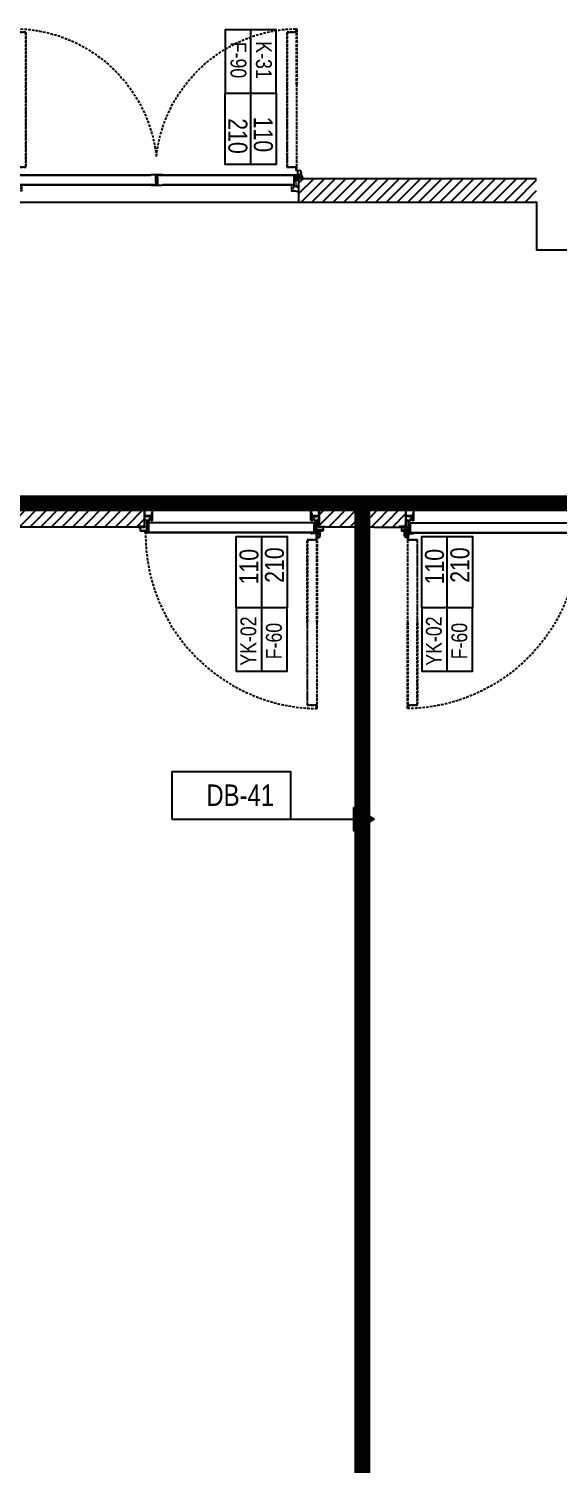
# Model space of a CAD drawing. Header units: centimetres. Extents: x -72470 to -43129, y -18750 to -16337.
# Drawn here: x -44752 to -44417, y -17483 to -16578 of the extents above; entities that cross this region are included whole.
import ezdxf
from ezdxf.enums import TextEntityAlignment as Align

# ---------------------------------------------------------------- set-up
doc = ezdxf.new("R2010")
doc.units = ezdxf.units.CM
doc.header["$MEASUREMENT"] = 0
doc.linetypes.add('11-021_3001-BLOK_B_ZEMIN_KAT$0$HIDDEN2', pattern=[4.7625, 3.175, -1.5875])
doc.linetypes.add('DUZ', pattern=[0])
doc.layers.get('0').update_dxf_attribs({"linetype": 'DUZ', "lineweight": 0})
doc.layers.get('Defpoints').update_dxf_attribs({"lineweight": 0})
doc.layers.add('11-021_3001-BLOK_B_ZEMIN_KAT$0$2DALANNET', color=1, linetype='Continuous', plot=False)
for name, color, linetype in [('11-021_3001-BLOK_B_ZEMIN_KAT$0$2DDUVAR', 3, 'Continuous'), ('11-021_3001-BLOK_B_ZEMIN_KAT$0$2DKAPI', 180, 'Continuous'), ('11-021_3001-BLOK_B_ZEMIN_KAT$0$2DKAPIPOZU', 162, 'Continuous'), ('11-021_3001-BLOK_B_ZEMIN_KAT$0$2DPOZ DUVAR', 144, 'Continuous'), ('11-021_3001-BLOK_B_ZEMIN_KAT$0$2DTARAMA-DUVAR', 250, 'Continuous'), ('11-021_3001-BLOK_B_ZEMIN_KAT$0$2DTARAMA1', 253, 'Continuous'), ('AREA_JLL', 242, 'Continuous')]:
    doc.layers.add(name, color=color, linetype=linetype)
doc.styles.add('11-021_3001-BLOK_B_ZEMIN_KAT$0$ARIAL', font='arial.ttf', dxfattribs={"width": 0.8})
doc.styles.add('11-021_3001-BLOK_B_ZEMIN_KAT$0$OLCU', font='arial.ttf', dxfattribs={"width": 0.8})
doc.styles.add('11-021_3001-BLOK_B_ZEMIN_KAT$0$yazi', font='calibri.ttf', dxfattribs={"width": 0.6})
pattern_1 = [(45, (-41601.239, -18167.067), (-3.367596, 3.367596), [])]

# ---------------------------------------------------------------- blocks, each defined once
blk = doc.blocks.new('11-021_3001-BLOK_B_ZEMIN_KAT$0$KT-110')
blk.add_line((108.39, 2.5), (108.4, 2.5))
at = {"layer": '11-021_3001-BLOK_B_ZEMIN_KAT$0$2DKAPI'}
for p, q in [((-1.66, 2.3), (-1.66, 2.1)), ((-1.36, 2.3), (-1.36, 2.1)), ((1.09, 1.95), (-1.21, 1.95)), ((1.09, 1.65), (-1.21, 1.65)), ((-1.03, 1.95), (-1.03, 2.3)), ((1.09, 1.95), (1.73, 1.95)), ((1.2, 1.5), (1.2, -0.55)), ((1.5, 1.5), (1.5, -0.55)), ((108.5, 1.5), (108.5, -0.55)), ((1.7, -7), (0.05, -7)), ((1.5, -0.55), (1.2, -0.55)), ((108.3, -7), (109.95, -7))]:
    blk.add_line(p, q, dxfattribs=at)
at = {"layer": '11-021_3001-BLOK_B_ZEMIN_KAT$0$2DKAPI', "lineweight": -2}
for p, q in [((-0.9, 5.3), (-0.9, 2.5)), ((-0.4, 5.3), (-0.4, 2.5)), ((-0.23, 4.16), (0.01, 4.6)), ((0.16, 4.02), (2.09, 3.66)), ((0.6, 3.55), (0.6, 2.7)), ((0.7, 3.65), (109.6, 3.65)), ((0.7, 3.55), (109.6, 3.55)), ((0.7, 3.55), (0.7, 2.7)), ((0.7, 2.7), (2.7, 2.7)), ((0.7, 2.6), (2.8, 2.6)), ((0.8, 2.85), (2.8, 2.85)), ((0.8, 2.85), (0.8, 2.75)), ((0.8, 2.75), (2.8, 2.75)), ((1.26, 4.32), (2.11, 4.16)), ((2.21, 4.15), (4.4, 4.15)), ((2.55, 2.6), (2.8, 2.37)), ((2.7, 2.7), (2.7, 2.6)), ((2.8, 2.75), (2.8, -2.65)), ((2.9, 2.75), (2.9, -2.65)), ((107.4, 2.75), (107.4, -2.65)), ((107.5, 2.85), (109.5, 2.85)), ((107.5, 2.75), (109.5, 2.75)), ((107.5, 2.75), (107.5, -2.65)), ((107.5, 2.6), (109.6, 2.6)), ((107.5, 2.42), (107.68, 2.6)), ((107.6, 2.7), (109.6, 2.7)), ((107.6, 2.7), (107.6, 2.6)), ((109.5, 2.85), (109.5, 2.75)), ((109.6, 3.55), (109.6, 2.7)), ((109.7, 3.55), (109.7, 2.7)), ((2.9, -2.65), (107.4, -2.65)), ((2.9, -2.75), (107.4, -2.75)), ((4.85, -8.5), (4.85, -4.45)), ((105.15, -8.5), (105.15, -4.45))]:
    blk.add_line(p, q, dxfattribs=at)
at = {"layer": '11-021_3001-BLOK_B_ZEMIN_KAT$0$2DKAPI'}
for points in [[(0, -15), (-4, -15), (-4, -14.7), (-1, -14.7), (-0.3, -14.7), (-0.3, -0.3), (-4, -0.3), (-4, 0), (0, 0)], [(1.7, 1.58), (1.88, 1.58), (1.88, -0.42), (1.7, -0.42)], [(108.12, 1.58), (108.3, 1.58), (108.3, -0.42), (108.12, -0.42)], [(110, -15), (114, -15), (114, -14.7), (111, -14.7), (110.3, -14.7), (110.3, -0.3), (114, -0.3), (114, 0), (110, 0)]]:
    blk.add_lwpolyline(points, close=True, dxfattribs=at)
at = {"layer": '11-021_3001-BLOK_B_ZEMIN_KAT$0$2DKAPI', "lineweight": -2}
for points in [[(3.1, -4.4), (3.1, -5.1, 0.414214), (3.3, -5.3), (4.1, -5.3, 0.494565), (4.29, -5.05), (4.29, -5.05), (4.11, -4.38, -1.142909), (4.7, -4.3), (4.7, -6.6, -0.414214), (4.3, -7), (1.7, -7), (1.7, -6.8), (4.3, -6.8, 0.414214), (4.5, -6.6), (4.5, -4.3, 1.142909), (4.3, -4.33), (4.49, -4.99, -0.494565), (4.1, -5.5), (3.3, -5.5, -0.414214), (2.9, -5.1), (2.9, -4.4, 0.414214), (2.7, -4.2), (1.9, -4.2, -0.388473), (1.5, -3.84), (1.51, -3.83), (1.5, -3.83, -0.016382), (1.5, -3.8), (1.5, 1.58, -0.267949), (1.7, 1.93, 0.767327), (1.6, 2.3), (-2.4, 2.3, 0.414214), (-2.6, 2.1), (-2.6, 1), (-2.8, 1), (-2.8, 2.1, -0.414214), (-2.4, 2.5), (1.6, 2.5, -0.767327), (1.8, 1.75, 0.267949), (1.7, 1.58), (1.7, -3.8, 0.414214), (1.9, -4), (2.7, -4, -0.414214)], [(106.9, -4.4), (106.9, -5.1, -0.414214), (106.7, -5.3), (105.9, -5.3, -0.494565), (105.71, -5.05), (105.71, -5.05), (105.89, -4.38, 1.142909), (105.3, -4.3), (105.3, -6.6, 0.414214), (105.7, -7), (108.3, -7), (108.3, -6.8), (105.7, -6.8, -0.414214), (105.5, -6.6), (105.5, -4.3, -1.142909), (105.7, -4.33), (105.51, -4.99, 0.494565), (105.9, -5.5), (106.7, -5.5, 0.414214), (107.1, -5.1), (107.1, -4.4, -0.414214), (107.3, -4.2), (108.1, -4.2, 0.388473), (108.5, -3.84), (108.49, -3.83), (108.5, -3.83, 0.016382), (108.5, -3.8), (108.5, 1.58, 0.267949), (108.3, 1.93, -0.767327), (108.4, 2.3), (112.4, 2.3, -0.414214), (112.6, 2.1), (112.6, 1), (112.8, 1), (112.8, 2.1, 0.414214), (112.4, 2.5), (108.4, 2.5, 0.767327), (108.2, 1.75, -0.267949), (108.3, 1.58), (108.3, -3.8, -0.414214), (108.1, -4), (107.3, -4, 0.414214)], [(5, -18.25, -0.414214), (4.75, -18.5), (-2.65, -18.5, -0.414214), (-2.9, -18.25), (-2.9, -16), (-2.75, -16), (-2.75, -18.25, 0.414214), (-2.65, -18.35), (4.75, -18.35, 0.414214), (4.85, -18.25), (4.85, -8.5, -1), (4.4, -8.5), (4.4, -7.52), (4.55, -7.52), (4.55, -8.5, 1), (4.7, -8.5), (4.7, -4.45, -1), (5, -4.45)], [(105, -18.25, 0.414214), (105.25, -18.5), (112.65, -18.5, 0.414214), (112.9, -18.25), (112.9, -16), (112.75, -16), (112.75, -18.25, -0.414214), (112.65, -18.35), (105.25, -18.35, -0.414214), (105.15, -18.25), (105.15, -8.5, 1), (105.6, -8.5), (105.6, -7.52), (105.45, -7.52), (105.45, -8.5, -1), (105.3, -8.5), (105.3, -4.45, 1), (105, -4.45)]]:
    blk.add_lwpolyline(points, format="xyb", close=True, dxfattribs=at)
at = {"layer": '11-021_3001-BLOK_B_ZEMIN_KAT$0$2DKAPI'}
for points in [[(0.19, -4.89), (0.01, -4.66), (1.32, -3.6), (1.5, -3.83, 0.005789), (1.5, -3.84)], [(4.05, -6.57), (4.02, -6.42), (2.75, -6.65), (1.64, -6.45, 0.465986), (1.35, -6.7), (1.35, -6.9, 0.414214), (1.6, -7.15), (4.45, -7.15, -0.414214), (4.55, -7.25), (4.55, -8.5), (4.7, -8.5), (4.7, -7.25, 0.414214), (4.45, -7), (1.6, -7, -0.414214), (1.5, -6.9), (1.5, -6.7, -0.465987), (1.62, -6.6), (2.75, -6.8)], [(105.95, -6.57), (105.98, -6.42), (107.25, -6.65), (108.36, -6.45, -0.465986), (108.65, -6.7), (108.65, -6.9, -0.414214), (108.4, -7.15), (105.55, -7.15, 0.414214), (105.45, -7.25), (105.45, -8.5), (105.3, -8.5), (105.3, -7.25, -0.414214), (105.55, -7), (108.4, -7, 0.414214), (108.5, -6.9), (108.5, -6.7, 0.465987), (108.38, -6.6), (107.25, -6.8)], [(109.81, -4.89), (109.99, -4.66), (108.68, -3.6), (108.5, -3.83, -0.005789), (108.5, -3.84)]]:
    blk.add_lwpolyline(points, format="xyb", close=True, dxfattribs=at)
at = {"layer": '11-021_3001-BLOK_B_ZEMIN_KAT$0$2DKAPI', "lineweight": -2}
blk.add_circle((0.4, 5.3), 0.8, dxfattribs=at)
at = {"layer": '11-021_3001-BLOK_B_ZEMIN_KAT$0$2DKAPI'}
for centre, radius, start, end in [((-1.21, 2.1), 0.45, 180, 270), ((-1.21, 2.1), 0.15, 180, 270), ((1.05, 1.5), 0.45, 0, 90), ((1.05, 1.5), 0.15, 0, 90), ((0.01, -4.66), 0.3, 270, 308.89453), ((1.51, -3.83), 0.3, 218.89453, 292.02431), ((108.49, -3.83), 0.3, 247.97569, 321.10547), ((109.99, -4.66), 0.3, 231.10547, 270)]:
    blk.add_arc(centre, radius, start, end, dxfattribs=at)
at = {"layer": '11-021_3001-BLOK_B_ZEMIN_KAT$0$2DKAPI', "lineweight": -2}
for centre, radius, start, end in [((0.4, 5.3), 1.3, 232.02013, 180), ((0.7, 3.55), 0.1, 90, 180), ((0.7, 2.7), 0.1, 180, 270), ((2.18, 4.15), 0.5, 259.30413, 270), ((2.21, 4.65), 0.5, 259.19882, 270), ((2.8, 2.75), 0.1, 0, 90), ((4.4, 3.65), 0.5, 0, 90), ((107.5, 2.75), 0.1, 90, 180), ((109.6, 3.55), 0.1, 0, 90), ((109.6, 2.7), 0.1, 270, 0), ((2.9, -2.65), 0.1, 180, 270), ((107.4, -2.65), 0.1, 270, 0)]:
    blk.add_arc(centre, radius, start, end, dxfattribs=at)
at = {"layer": '11-021_3001-BLOK_B_ZEMIN_KAT$0$2DTARAMA1', "linetype": '11-021_3001-BLOK_B_ZEMIN_KAT$0$HIDDEN2', "ltscale": 0.5}
for points in [[(7.25, 60.25), (7.25, 112.33, 0.414214), (7.13, 112.45), (1.4, 112.45, -0.414214), (1.27, 112.58), (1.27, 114.43, -1), (1.29, 114.43), (1.29, 112.58, 1), (1.45, 112.58), (1.45, 114.43, 1), (1.11, 114.43), (1.11, 60.25)], [(1.18, 60.25), (1.18, 114.43, -1), (1.38, 114.43), (1.38, 112.58, -1), (1.36, 112.58), (1.36, 114.43, 1), (1.2, 114.43), (1.2, 112.58, 0.414214), (1.4, 112.38), (7.13, 112.38, -0.414214), (7.18, 112.33), (7.18, 60.25)], [(7.25, 60.25), (7.25, 60.25), (7.25, 8.17, -0.414214), (7.13, 8.05), (1.4, 8.05, 0.414214), (1.27, 7.92), (1.27, 6.07, 1), (1.29, 6.07), (1.29, 7.92, -1), (1.45, 7.92), (1.45, 6.07, -1), (1.11, 6.07), (1.11, 60.25)], [(1.18, 60.25), (1.18, 60.25), (1.18, 6.07, 1), (1.38, 6.07), (1.38, 7.92, 1), (1.36, 7.92), (1.36, 6.07, -1), (1.2, 6.07), (1.2, 7.92, -0.414214), (1.4, 8.12), (7.13, 8.12, 0.414214), (7.18, 8.17), (7.18, 60.25)]]:
    blk.add_lwpolyline(points, format="xyb", dxfattribs=at)
blk.add_arc((-0.55, 4.7), 109.92, 359.04307, 89.04603, dxfattribs=at)
at = {"layer": 'Defpoints'}
blk.add_lwpolyline([(110, -15), (110, 0), (117.8, 0)], dxfattribs=at)
blk = doc.blocks.new('11-021_3001-BLOK_B_ZEMIN_KAT$0$KAPINO')
blk.add_line((-19.02, 11.06), (65.98, 11.06))
for points in [[(20.98, 27.13), (-19.02, 27.13), (-19.02, -5), (20.98, -5)], [(20.98, 27.13), (65.98, 27.13), (65.98, -5), (20.98, -5)]]:
    blk.add_lwpolyline(points, close=True)
at = {"color": 2, "style": '11-021_3001-BLOK_B_ZEMIN_KAT$0$OLCU', "width": 0.8}
for tag, height, p in [('KAP.NO', 10, (-0.03, 19.47)), ('GENISLIK', 12, (46.93, 19.1)), ('YUKSEKLIK', 12, (47.93, 3.03)), ('YANGIN', 10, (-0.03, 3.4))]:
    blk.add_attdef(tag, text='', height=height, dxfattribs=at).set_placement(p, align=Align.MIDDLE_CENTER)
blk = doc.blocks.new('*U21')
for p, q in [((-78.6, 0), (-28.6, 0)), ((-28.6, 0), (6.56, 0)), ((6.56, 0), (-2.1, 5)), ((-2.1, 5), (-2.1, -5)), ((6.56, 0), (-2.1, -5))]:
    blk.add_line(p, q)
blk.add_lwpolyline([(-78.6, 0), (-28.6, 0), (-28.6, 20), (-78.6, 20)], close=True)
at = {"style": '11-021_3001-BLOK_B_ZEMIN_KAT$0$yazi'}
blk.add_attdef('DUVARTIPI', text='', height=9, dxfattribs=at).set_placement((-52.63, 8.31), align=Align.MIDDLE_CENTER)
blk = doc.blocks.new('11-021_3001-BLOK_B_ZEMIN_KAT$0$K13')
at = {"layer": '11-021_3001-BLOK_B_ZEMIN_KAT$0$2DKAPI'}
for p, q in [((2, 8), (0, 8)), ((1.5, -0.5), (1.5, 1.55)), ((1.8, 1.55), (1.5, 1.55)), ((1.8, -0.5), (1.8, 1.55)), ((2.8, -1.25), (2.8, 2)), ((3.1, 2), (2.8, 2)), ((3.1, -1.25), (3.1, 2)), ((86.7, 4.47), (86.7, 4.32)), ((93.38, 4.57), (86.8, 4.57)), ((93.36, 4.47), (86.8, 4.47)), ((86.8, 4.47), (86.8, 4.32)), ((90.6, 4.32), (86.8, 4.32)), ((90.6, 4.22), (86.8, 4.22)), ((90.7, 4.45), (86.9, 4.45)), ((86.9, 4.45), (86.9, 4.35)), ((90.7, 4.35), (86.9, 4.35)), ((89.4, -2.29), (89.4, 2.18)), ((89.7, 2.34), (89.47, 2.27)), ((89.73, 2.24), (89.5, 2.18)), ((89.5, 2.18), (89.8, 2.18)), ((89.5, -2.29), (89.5, 2.18)), ((89.7, 2.34), (89.7, 4)), ((89.8, 2.34), (89.8, 4)), ((89.8, -1.86), (89.8, 2.18)), ((89.8, 1.92), (90.4, 1.35)), ((89.8, 0.63), (90.4, 0.63)), ((89.8, 0.38), (90.4, 0.38)), ((90.4, -0.38), (90.4, 3.92)), ((90.4, 3.92), (90.7, 3.92)), ((90.4, 1.77), (90.7, 1.77)), ((90.6, 4.32), (90.6, 4.22)), ((90.7, 4.35), (90.7, -0.38)), ((90.8, 4.35), (90.8, -0.38)), ((93.36, 4.47), (93.78, 4.06)), ((93.38, 4.57), (93.85, 4.1)), ((176.9, -1.25), (176.9, 2)), ((176.9, 2), (177.2, 2)), ((177.2, -1.25), (177.2, 2)), ((178, 8), (180, 8)), ((178.2, -0.5), (178.2, 1.55)), ((178.2, 1.55), (178.5, 1.55)), ((178.5, -0.5), (178.5, 1.55)), ((-1.36, -1.3), (-1.36, -1.1)), ((-1.36, -2.29), (-1.36, -1.5)), ((-1.06, -1.3), (-1.06, -1.1)), ((-1.06, -2.29), (-1.06, -1.5)), ((1.39, -0.65), (-0.91, -0.65)), ((1.39, -0.95), (-0.91, -0.95)), ((-0.25, -2.44), (-0.91, -2.44)), ((-0.73, -0.95), (-0.73, -1.3)), ((-0.15, -2.44), (-0.37, -2.22)), ((0.64, -2.81), (-0.13, -2.04)), ((2.65, -1.7), (0.01, -1.7)), ((1.39, -0.95), (2.03, -0.95)), ((2.16, -1.4), (2.65, -1.4)), ((86.8, -2.52), (86.33, -2.04)), ((86.81, -2.42), (86.4, -2)), ((86.8, -2.52), (93.38, -2.52)), ((86.81, -2.42), (93.38, -2.42)), ((89.5, -0.22), (89.8, -0.22)), ((89.8, -1.86), (89.5, -1.86)), ((89.5, -2.29), (93.27, -2.29)), ((89.5, -2.39), (93.27, -2.39)), ((89.58, -2.17), (93.38, -2.17)), ((89.58, -2.27), (89.58, -2.17)), ((89.58, -2.27), (93.38, -2.27)), ((90.7, -0.38), (90.4, -0.38)), ((90.4, -0.54), (90.4, -1.94)), ((90.47, -0.44), (90.7, -0.38)), ((90.5, -0.54), (90.73, -0.47)), ((90.5, -0.54), (90.5, -1.97)), ((93.27, -2.39), (93.27, -2.29)), ((93.38, -2.42), (93.38, -2.27)), ((93.48, -2.42), (93.48, -2.27)), ((177.84, -1.4), (177.35, -1.4)), ((177.35, -1.7), (179.99, -1.7)), ((178.61, -0.95), (177.97, -0.95)), ((178.61, -0.65), (180.91, -0.65)), ((178.61, -0.95), (180.91, -0.95)), ((179.36, -2.81), (180.13, -2.04)), ((180.15, -2.44), (180.37, -2.22)), ((180.25, -2.44), (180.91, -2.44)), ((180.73, -0.95), (180.73, -1.3)), ((181.06, -1.3), (181.06, -1.1)), ((181.06, -2.29), (181.06, -1.5)), ((181.36, -1.3), (181.36, -1.1)), ((181.36, -2.29), (181.36, -1.5))]:
    blk.add_line(p, q, dxfattribs=at)
at = {"layer": '11-021_3001-BLOK_B_ZEMIN_KAT$0$2DKAPI', "lineweight": -2}
for points in [[(3.4, 5.4), (3.4, 6.1, -0.414214), (3.6, 6.3), (4.4, 6.3, -0.494565), (4.59, 6.05), (4.59, 6.05), (4.41, 5.38, 1.142909), (5, 5.3), (5, 7.6, 0.414214), (4.6, 8), (2, 8), (2, 7.8), (4.6, 7.8, -0.414214), (4.8, 7.6), (4.8, 5.3, -1.142909), (4.6, 5.33), (4.79, 5.99, 0.494565), (4.4, 6.5), (3.6, 6.5, 0.414214), (3.2, 6.1), (3.2, 5.4, -0.414214), (3, 5.2), (2.2, 5.2, 0.388473), (1.8, 4.84), (1.81, 4.83), (1.8, 4.83, 0.016382), (1.8, 4.8), (1.8, -0.58, 0.267949), (2, -0.93, -0.767327), (1.9, -1.3), (-2.1, -1.3, -0.414214), (-2.3, -1.1), (-2.3, -0.5), (-2.5, -0.5), (-2.5, -1.1, 0.414214), (-2.1, -1.5), (1.9, -1.5, 0.767327), (2.1, -0.75, -0.267949), (2, -0.58), (2, 4.8, -0.414214), (2.2, 5), (3, 5, 0.414214)], [(176.6, 5.4), (176.6, 6.1, 0.414214), (176.4, 6.3), (175.6, 6.3, 0.494565), (175.41, 6.05), (175.41, 6.05), (175.59, 5.38, -1.142909), (175, 5.3), (175, 7.6, -0.414214), (175.4, 8), (178, 8), (178, 7.8), (175.4, 7.8, 0.414214), (175.2, 7.6), (175.2, 5.3, 1.142909), (175.4, 5.33), (175.21, 5.99, -0.494565), (175.6, 6.5), (176.4, 6.5, -0.414214), (176.8, 6.1), (176.8, 5.4, 0.414214), (177, 5.2), (177.8, 5.2, -0.388473), (178.2, 4.84), (178.19, 4.83), (178.2, 4.83, -0.016382), (178.2, 4.8), (178.2, -0.58, -0.267949), (178, -0.93, 0.767327), (178.1, -1.3), (182.1, -1.3, 0.414214), (182.3, -1.1), (182.3, -0.5), (182.5, -0.5), (182.5, -1.1, -0.414214), (182.1, -1.5), (178.1, -1.5, -0.767327), (177.9, -0.75, 0.267949), (178, -0.58), (178, 4.8, 0.414214), (177.8, 5), (177, 5, -0.414214)]]:
    blk.add_lwpolyline(points, format="xyb", close=True, dxfattribs=at)
at = {"layer": '11-021_3001-BLOK_B_ZEMIN_KAT$0$2DKAPI'}
for points in [[(0.19, 5.89), (0.01, 5.66), (1.62, 4.6), (1.8, 4.83, -0.005789), (1.8, 4.84)], [(179.81, 5.89), (179.99, 5.66), (178.38, 4.6), (178.2, 4.83, 0.005789), (178.2, 4.84)]]:
    blk.add_lwpolyline(points, format="xyb", close=True, dxfattribs=at)
for points in [[(55, 4.1), (55, 4.1), (3.22, 4.1, 0.414214), (3.1, 3.98), (3.1, -1.75, -0.414214), (2.97, -1.88), (1.12, -1.88, -1), (1.12, -1.86), (2.97, -1.86, 1), (2.97, -1.7), (1.12, -1.7, 1), (1.12, -2.04), (55, -2.04)], [(55, -1.97), (55, -1.97), (1.12, -1.97, -1), (1.12, -1.77), (2.97, -1.77, -1), (2.97, -1.79), (1.12, -1.79, 1), (1.12, -1.95), (2.97, -1.95, 0.414214), (3.17, -1.75), (3.17, 3.98, -0.414214), (3.22, 4.03), (55, 4.03)], [(93.85, 4.1), (176.78, 4.1, -0.414214), (176.9, 3.98), (176.9, -1.75, 0.414214), (177.03, -1.88), (178.88, -1.88, 1), (178.88, -1.86), (177.03, -1.86, -1), (177.03, -1.7), (178.88, -1.7, -1), (178.88, -2.04), (90.5, -2.04)], [(90.5, -1.97), (178.88, -1.97, 1), (178.88, -1.77), (177.03, -1.77, 1), (177.03, -1.79), (178.88, -1.79, -1), (178.88, -1.95), (177.03, -1.95, -0.414214), (176.83, -1.75), (176.83, 3.98, 0.414214), (176.78, 4.03), (93.85, 4.03)]]:
    blk.add_lwpolyline(points, format="xyb", dxfattribs=at)
for points in [[(2, -0.58), (2.18, -0.58), (2.18, 1.42), (2, 1.42)], [(178, -0.58), (177.82, -0.58), (177.82, 1.42), (178, 1.42)]]:
    blk.add_lwpolyline(points, close=True, dxfattribs=at)
for points in [[(55, 4.1), (89.7, 4.1)], [(89.7, 4.03), (55, 4.03)], [(55, -1.97), (86.33, -1.97)], [(86.33, -2.04), (55, -2.04)]]:
    blk.add_lwpolyline(points, dxfattribs=at)
for centre in [(-0.25, -3.7), (-0.25, -3.7), (180.25, -3.7), (180.25, -3.7)]:
    blk.add_circle(centre, 1.26, dxfattribs=at)
for centre, radius, start, end in [((0.01, 5.66), 0.3, 51.10547, 90), ((1.81, 4.83), 0.3, 67.97569, 141.10547), ((86.8, 4.47), 0.1, 90, 180), ((86.8, 4.32), 0.1, 180, 270), ((89.5, 2.18), 0.1, 105, 180), ((89.7, 4), 0.1, 0, 90), ((89.7, 2.34), 0.1, 285, 0), ((90.7, 4.35), 0.1, 0, 90), ((93.85, 4.13), 0.1, 225, 270), ((178.19, 4.83), 0.3, 38.89453, 112.02431), ((179.99, 5.66), 0.3, 90, 128.89453), ((-0.91, -1.1), 0.45, 90, 180), ((-0.91, -2.29), 0.45, 180, 252.92184), ((-0.91, -1.1), 0.15, 90, 180), ((-0.91, -2.29), 0.15, 180, 270), ((0.01, -1.9), 0.5, 126.8699, 225), ((0.01, -1.9), 0.2, 90, 225), ((1.35, -0.5), 0.45, 270, 0), ((1.35, -0.5), 0.15, 270, 0), ((2.65, -1.25), 0.15, 270, 0), ((2.65, -1.25), 0.45, 270, 0), ((86.33, -2.07), 0.1, 45, 90), ((89.5, -2.29), 0.1, 180, 270), ((90.5, -0.54), 0.1, 105, 180), ((90.5, -1.94), 0.1, 180, 270), ((90.7, -0.38), 0.1, 285, 0), ((93.38, -2.27), 0.1, 0, 90), ((93.38, -2.42), 0.1, 270, 0), ((177.35, -1.25), 0.45, 180, 270), ((177.35, -1.25), 0.15, 180, 270), ((178.65, -0.5), 0.45, 180, 270), ((178.65, -0.5), 0.15, 180, 270), ((179.99, -1.9), 0.2, 315, 90), ((179.99, -1.9), 0.5, 315, 53.1301), ((180.91, -1.1), 0.45, 0, 90), ((180.91, -1.1), 0.15, 0, 90), ((180.91, -2.29), 0.15, 270, 0), ((180.91, -2.29), 0.45, 287.07816, 0)]:
    blk.add_arc(centre, radius, start, end, dxfattribs=at)
at = {"layer": '11-021_3001-BLOK_B_ZEMIN_KAT$0$2DTARAMA1', "linetype": '11-021_3001-BLOK_B_ZEMIN_KAT$0$HIDDEN2', "ltscale": 0.5}
for points in [[(7.55, -59.25), (7.55, -59.25), (7.55, -7.17, 0.414214), (7.43, -7.05), (1.7, -7.05, -0.414214), (1.57, -6.92), (1.57, -5.07, -1), (1.59, -5.07), (1.59, -6.92, 1), (1.75, -6.92), (1.75, -5.07, 1), (1.41, -5.07), (1.41, -59.25)], [(1.48, -59.25), (1.48, -59.25), (1.48, -5.07, -1), (1.68, -5.07), (1.68, -6.92, -1), (1.66, -6.92), (1.66, -5.07, 1), (1.5, -5.07), (1.5, -6.92, 0.414214), (1.7, -7.12), (7.43, -7.12, -0.414214), (7.48, -7.17), (7.48, -59.25)], [(172.45, -59.25), (172.45, -59.25), (172.45, -7.17, -0.414214), (172.57, -7.05), (178.3, -7.05, 0.414214), (178.43, -6.92), (178.43, -5.07, 1), (178.41, -5.07), (178.41, -6.92, -1), (178.25, -6.92), (178.25, -5.07, -1), (178.59, -5.07), (178.59, -59.25)], [(178.52, -59.25), (178.52, -59.25), (178.52, -5.07, 1), (178.32, -5.07), (178.32, -6.92, 1), (178.34, -6.92), (178.34, -5.07, -1), (178.5, -5.07), (178.5, -6.92, -0.414214), (178.3, -7.12), (172.57, -7.12, 0.414214), (172.52, -7.17), (172.52, -59.25)], [(7.55, -59.25), (7.55, -92.16, -0.414214), (7.43, -92.28), (1.7, -92.28, 0.414214), (1.57, -92.41), (1.57, -94.26, 1), (1.59, -94.26), (1.59, -92.42, -1), (1.75, -92.42), (1.75, -94.26, -1), (1.41, -94.26), (1.41, -59.25)], [(1.48, -59.25), (1.48, -94.26, 1), (1.68, -94.26), (1.68, -92.42, 1), (1.66, -92.42), (1.66, -94.26, -1), (1.5, -94.26), (1.5, -92.41, -0.414214), (1.7, -92.21), (7.43, -92.21, 0.414214), (7.48, -92.16), (7.48, -59.25)], [(172.45, -59.25), (172.45, -92.16, 0.414214), (172.57, -92.28), (178.3, -92.28, -0.414214), (178.43, -92.41), (178.43, -94.26, -1), (178.41, -94.26), (178.41, -92.42, 1), (178.25, -92.42), (178.25, -94.26, 1), (178.59, -94.26), (178.59, -59.25)], [(178.52, -59.25), (178.52, -94.26, -1), (178.32, -94.26), (178.32, -92.42, -1), (178.34, -92.42), (178.34, -94.26, 1), (178.5, -94.26), (178.5, -92.41, 0.414214), (178.3, -92.21), (172.57, -92.21, -0.414214), (172.52, -92.16), (172.52, -59.25)]]:
    blk.add_lwpolyline(points, format="xyb", dxfattribs=at)
for centre, start, end in [((-0.25, -3.7), 271.30125, 353.59547), ((180.13, -3.7), 186.40453, 268.69875)]:
    blk.add_arc(centre, 90.75, start, end, dxfattribs=at)

msp = doc.modelspace()

# ---------------------------------------------------------------- hatches: boundary and pattern name
at = {"layer": '11-021_3001-BLOK_B_ZEMIN_KAT$0$2DTARAMA-DUVAR'}
h = msp.add_hatch(dxfattribs=at)
h.set_pattern_fill('ANSI31', color=256, scale=1.5)
h.set_pattern_definition(pattern_1)
h.paths.add_polyline_path([(-44431.24, -16672.07), (-44581.24, -16672.07), (-44581.24, -16687.07), (-44431.24, -16687.07)])
h = msp.add_hatch(dxfattribs=at)
h.set_pattern_fill('ANSI31', color=256, scale=1.5)
h.set_pattern_definition(pattern_1)
h.paths.add_polyline_path([(-45243.74, -16892.07), (-44678.74, -16892.07), (-44678.74, -16877.07), (-45243.74, -16877.07)])
h = msp.add_hatch(dxfattribs=at)
h.set_pattern_fill('ANSI31', color=256, scale=1.5)
h.set_pattern_definition(pattern_1)
h.paths.add_polyline_path([(-44568.74, -16892.07), (-44513.74, -16892.07), (-44513.74, -16877.07), (-44568.74, -16877.07)])

# ---------------------------------------------------------------- linework, layer by layer
at = {"layer": '11-021_3001-BLOK_B_ZEMIN_KAT$0$2DALANNET'}
for points in [[(-49401.24, -16687.07), (-48521.24, -16687.07), (-48521.24, -16622.07), (-48371.24, -16622.07), (-48371.24, -16687.08), (-44431.24, -16687.07), (-44431.24, -16717.07), (-43288.74, -16717.07), (-43288.74, -18167.13), (-43508.53, -18167.13), (-43508.53, -16877.07), (-49401.24, -16877.07)], [(-44921.24, -18213.16), (-44921.24, -18267.07), (-44541.24, -18267.07), (-44541.24, -16877.07), (-44961.24, -16877.07), (-44961.24, -18213.16)], [(-44541.24, -18267.07), (-44161.24, -18267.07), (-44161.24, -18213.16), (-44121.24, -18213.16), (-44121.24, -16877.07), (-44541.24, -16877.07)]]:
    msp.add_lwpolyline(points, close=True, dxfattribs=at)
at = {"layer": '11-021_3001-BLOK_B_ZEMIN_KAT$0$2DDUVAR'}
for points in [[(-44581.24, -16672.07), (-44431.24, -16672.07)], [(-44581.24, -16687.07), (-44581.24, -16672.07)], [(-44581.24, -16687.07), (-44431.24, -16687.07)], [(-44678.74, -16877.07), (-44678.74, -16892.07)], [(-44568.74, -16877.07), (-44568.74, -16892.07)], [(-44513.74, -16877.07), (-44513.74, -16892.07)], [(-44678.74, -16892.07), (-44953.74, -16892.07)], [(-44548.74, -16892.07), (-44568.74, -16892.07)]]:
    msp.add_lwpolyline(points, dxfattribs=at)
at = {"layer": '11-021_3001-BLOK_B_ZEMIN_KAT$0$2DDUVAR', "ltscale": 0.0001}
for points in [[(-44678.74, -16877.07), (-45243.74, -16877.07)], [(-44513.74, -16877.07), (-44568.74, -16877.07)], [(-44533.74, -16892.07), (-44533.74, -16892.07), (-44548.74, -16892.07), (-44548.74, -16892.07)], [(-44533.74, -16892.07), (-44513.74, -16892.07)]]:
    msp.add_lwpolyline(points, dxfattribs=at)
at = {"layer": 'AREA_JLL', "color": 7, "const_width": 10}
for points in [[(-44961.24, -16877.07), (-44548.74, -16877.07), (-44541.24, -16877.07), (-44541.24, -18227.07), (-44711.24, -18227.07), (-44731.45, -18262.07, -0.267949), (-44757.43, -18277.07), (-44860.05, -18277.07, -0.26795), (-44886.03, -18262.07), (-44906.24, -18227.07), (-44961.24, -18227.07)], [(-44541.24, -16877.07), (-44128.74, -16877.07), (-44121.24, -16877.07), (-44121.24, -18227.07), (-44291.24, -18227.07), (-44311.45, -18262.07, -0.267949), (-44337.43, -18277.07), (-44440.05, -18277.07, -0.26795), (-44466.03, -18262.07), (-44486.24, -18227.07), (-44541.24, -18227.07)]]:
    msp.add_lwpolyline(points, format="xyb", close=True, dxfattribs=at)

# ---------------------------------------------------------------- block references
at = {"xscale": -1, "rotation": 180}
msp.add_blockref('11-021_3001-BLOK_B_ZEMIN_KAT$0$K13', (-44761.24, -16672.07), dxfattribs=at)
at = {"layer": '11-021_3001-BLOK_B_ZEMIN_KAT$0$2DKAPI', "rotation": 180}
msp.add_blockref('11-021_3001-BLOK_B_ZEMIN_KAT$0$KT-110', (-44568.74, -16892.07), dxfattribs=at)
at = {"layer": '11-021_3001-BLOK_B_ZEMIN_KAT$0$2DKAPI', "xscale": -1, "rotation": 180}
msp.add_blockref('11-021_3001-BLOK_B_ZEMIN_KAT$0$KT-110', (-44513.74, -16892.07), dxfattribs=at)
at = {"layer": '11-021_3001-BLOK_B_ZEMIN_KAT$0$2DKAPIPOZU'}
for p, rotation, values in [((-44622.87, -16597.41), 270.0000000000009, {'KAP.NO': 'K-31', 'GENISLIK': '110', 'YUKSEKLIK': '210', 'YANGIN': 'F-90'}), ((-44593.74, -16964), 90, {'KAP.NO': 'YK-02', 'GENISLIK': '110', 'YUKSEKLIK': '210', 'YANGIN': 'F-60'}), ((-44476.61, -16964), 90, {'KAP.NO': 'YK-02', 'GENISLIK': '110', 'YUKSEKLIK': '210', 'YANGIN': 'F-60'})]:
    msp.add_blockref('11-021_3001-BLOK_B_ZEMIN_KAT$0$KAPINO', p, dxfattribs=dict(at, rotation=rotation)).add_auto_attribs(values)
at = {"layer": '11-021_3001-BLOK_B_ZEMIN_KAT$0$2DPOZ DUVAR'}
ref = msp.add_blockref('*U21', (-44543.58, -17076.47), dxfattribs=dict(at, xscale=1.5, yscale=1.5, zscale=1.5))
ref.add_attrib('DUVARTIPI', 'DB-41', dxfattribs={"layer": '0', "height": 13.5, "style": '11-021_3001-BLOK_B_ZEMIN_KAT$0$ARIAL', "width": 0.8}).set_placement((-44618.34, -17061.28), align=Align.MIDDLE_CENTER)

doc.saveas('drawing.dxf')
